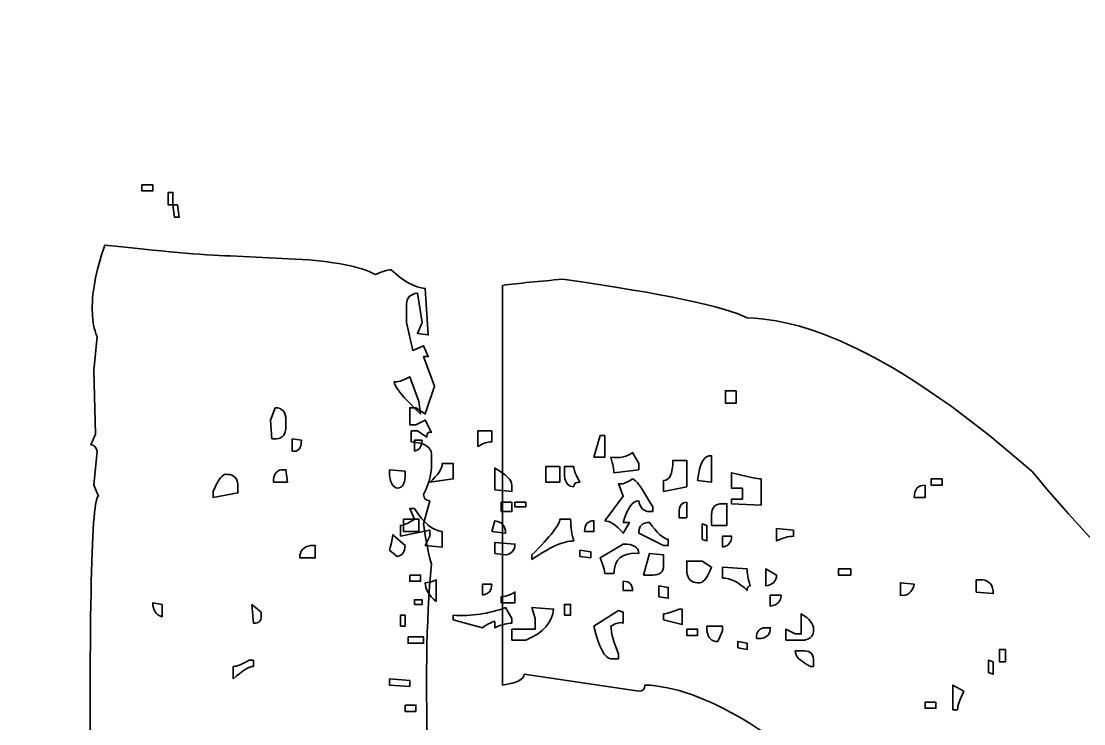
# Model space of a CAD drawing. Header units: centimetres. Extents: x -162 to 162, y -134 to 134.
# Drawn here: x 54.504 to 55.184, y -108.398 to -107.949 of the extents above; entities that cross this region are included whole.
import ezdxf

# ---------------------------------------------------------------- set-up
doc = ezdxf.new("R2010")
doc.units = ezdxf.units.CM
doc.header["$MEASUREMENT"] = 0
doc.layers.add('Capa 1', color=7, linetype='Continuous')
doc.layers.add('GUIDE', color=7, linetype='Continuous')

msp = doc.modelspace()

# ---------------------------------------------------------------- linework, layer by layer
at = {"layer": 'Capa 1', "lineweight": 9}
msp.add_open_spline([(56.56246, -115.0396), (56.56246, -115.0396), (56.56246, -104.52887), (56.56246, -104.52887), (56.56246, -103.45898), (55.99525, -102.46884), (55.07233, -101.92672), (55.07233, -101.92672), (52.5544, -100.44733), (52.5544, -100.44733), (52.08039, -100.16866), (51.78917, -99.6597), (51.78917, -99.10952), (51.78917, -99.10952), (51.78917, -96.88014), (51.78917, -96.88014), (51.78917, -96.88014), (49.20496, -96.88014), (49.20496, -96.88014), (49.20496, -96.88014), (49.20496, -97.51903), (49.20496, -97.51903), (49.20496, -97.51903), (49.96661, -97.51903), (49.96661, -97.51903), (49.96661, -97.51903), (49.96661, -98.28157), (49.96661, -98.28157), (49.96661, -98.28157), (49.20496, -98.28157), (49.20496, -98.28157), (49.20496, -98.28157), (49.20496, -100.64716), (49.20496, -100.64716), (49.20496, -100.64716), (49.96661, -100.64716), (49.96661, -100.64716), (49.96661, -100.64716), (49.96661, -101.4097), (49.96661, -101.4097), (49.96661, -101.4097), (49.20496, -101.4097), (49.20496, -101.4097), (49.20496, -101.4097), (49.20496, -102.60414), (49.20496, -102.60414), (49.2453, -102.60952), (49.2856, -102.61489), (49.32502, -102.62206), (49.85189, -102.70719), (50.35461, -102.86668), (50.82053, -103.08891), (52.68794, -103.98049), (53.97825, -105.88729), (53.97825, -108.09517), (53.97825, -110.30216), (52.68794, -112.20896), (50.82053, -113.10143), (50.82053, -113.10143), (50.82053, -113.41822), (50.82053, -113.41822), (50.82053, -113.41822), (51.57819, -113.41822), (51.57819, -113.41822), (51.57819, -113.41822), (51.57819, -113.82799), (51.57819, -113.82799), (51.57819, -113.82799), (50.82053, -113.82799), (50.82053, -113.82799), (50.82053, -113.82799), (50.82053, -115.09426), (50.82053, -115.09426), (50.82053, -115.31559), (50.99974, -115.49569), (51.22108, -115.49569), (51.22108, -115.49569), (56.10638, -115.49569), (56.10638, -115.49569), (56.35818, -115.49569), (56.56246, -115.29139), (56.56246, -115.0396)], degree=3, knots=[0, 0, 0, 0, 0.037037, 0.037037, 0.037037, 0.074074, 0.074074, 0.074074, 0.111111, 0.111111, 0.111111, 0.148148, 0.148148, 0.148148, 0.185185, 0.185185, 0.185185, 0.222222, 0.222222, 0.222222, 0.259259, 0.259259, 0.259259, 0.296296, 0.296296, 0.296296, 0.333333, 0.333333, 0.333333, 0.37037, 0.37037, 0.37037, 0.407407, 0.407407, 0.407407, 0.444444, 0.444444, 0.444444, 0.481481, 0.481481, 0.481481, 0.518519, 0.518519, 0.518519, 0.555556, 0.555556, 0.555556, 0.592593, 0.592593, 0.592593, 0.62963, 0.62963, 0.62963, 0.666667, 0.666667, 0.666667, 0.703704, 0.703704, 0.703704, 0.740741, 0.740741, 0.740741, 0.777778, 0.777778, 0.777778, 0.814815, 0.814815, 0.814815, 0.851852, 0.851852, 0.851852, 0.888889, 0.888889, 0.888889, 0.925926, 0.925926, 0.925926, 0.962963, 0.962963, 0.962963, 1, 1, 1, 1], dxfattribs=at)
at = {"layer": 'Capa 1', "color": 4, "lineweight": 9}
msp.add_open_spline([(51.81943, -115.31816), (51.81943, -115.31816), (51.2215, -115.31816), (51.2215, -115.31816), (51.09873, -115.31816), (50.9988, -115.21779), (50.9988, -115.0945), (50.9988, -115.0945), (50.9988, -113.21261), (50.9988, -113.21261), (52.92077, -112.24646), (54.15652, -110.25037), (54.15652, -108.09547), (54.15652, -105.90205), (52.87728, -103.87394), (50.89756, -102.92871), (50.4175, -102.69971), (49.90813, -102.53931), (49.38319, -102.45163), (49.38319, -102.45163), (49.38319, -101.58777), (49.38319, -101.58777), (49.38319, -101.58777), (49.38319, -100.46963), (49.38319, -100.46963), (49.38319, -100.46963), (49.38319, -98.45963), (49.38319, -98.45963), (49.38319, -98.45963), (49.38319, -97.34149), (49.38319, -97.34149), (49.38319, -97.34149), (49.38319, -97.05823), (49.38319, -97.05823), (49.38319, -97.05823), (51.61178, -97.05823), (51.61178, -97.05823), (51.61178, -97.05823), (51.61178, -99.1098), (51.61178, -99.1098), (51.61178, -99.72032), (51.93861, -100.29164), (52.46469, -100.60089), (52.46469, -100.60089), (54.98266, -102.08034), (54.98266, -102.08034), (55.84774, -102.5884), (56.38511, -103.52672), (56.38511, -104.52918), (56.38511, -104.52918), (56.38511, -115.0399), (56.38511, -115.0399), (56.38511, -115.19338), (56.26033, -115.31816), (56.10684, -115.31816), (56.10684, -115.31816), (52.44063, -115.31816), (52.44063, -115.31816), (52.44063, -115.31816), (51.81943, -115.31816), (51.81943, -115.31816)], degree=3, knots=[0, 0, 0, 0, 0.05, 0.05, 0.05, 0.1, 0.1, 0.1, 0.15, 0.15, 0.15, 0.2, 0.2, 0.2, 0.25, 0.25, 0.25, 0.3, 0.3, 0.3, 0.35, 0.35, 0.35, 0.4, 0.4, 0.4, 0.45, 0.45, 0.45, 0.5, 0.5, 0.5, 0.55, 0.55, 0.55, 0.6, 0.6, 0.6, 0.65, 0.65, 0.65, 0.7, 0.7, 0.7, 0.75, 0.75, 0.75, 0.8, 0.8, 0.8, 0.85, 0.85, 0.85, 0.9, 0.9, 0.9, 0.95, 0.95, 0.95, 1, 1, 1, 1], dxfattribs=at)
at = {"layer": 'Capa 1', "color": 2, "lineweight": 35}
for points, knots in [([(54.58109, -108.05361), (54.58109, -108.05361), (54.58803, -108.05361), (54.58803, -108.05361), (54.58803, -108.05361), (54.58803, -108.05757), (54.58803, -108.05757), (54.58803, -108.05757), (54.58109, -108.05757), (54.58109, -108.05757), (54.58109, -108.05757), (54.58109, -108.05361), (54.58109, -108.05361)], [0, 0, 0, 0, 0.25, 0.25, 0.25, 0.5, 0.5, 0.5, 0.75, 0.75, 0.75, 1, 1, 1, 1]), ([(54.59793, -108.05856), (54.59793, -108.05856), (54.6009, -108.05856), (54.6009, -108.05856), (54.6009, -108.05856), (54.6009, -108.06649), (54.6009, -108.06649), (54.6009, -108.06649), (54.59793, -108.06649), (54.59793, -108.06649), (54.59793, -108.06649), (54.59793, -108.05856), (54.59793, -108.05856)], [0, 0, 0, 0, 0.25, 0.25, 0.25, 0.5, 0.5, 0.5, 0.75, 0.75, 0.75, 1, 1, 1, 1]), ([(54.6009, -108.06649), (54.6009, -108.06649), (54.60387, -108.06649), (54.60387, -108.06649), (54.60387, -108.06649), (54.60487, -108.07441), (54.60487, -108.07441), (54.60487, -108.07441), (54.60189, -108.07441), (54.60189, -108.07441), (54.60189, -108.07441), (54.6009, -108.06649), (54.6009, -108.06649)], [0, 0, 0, 0, 0.25, 0.25, 0.25, 0.5, 0.5, 0.5, 0.75, 0.75, 0.75, 1, 1, 1, 1]), ([(54.54642, -108.74005), (54.54642, -108.74005), (54.54543, -108.73708), (54.54543, -108.73708), (54.54807, -108.68821), (54.54873, -108.64165), (54.54741, -108.59741), (54.54741, -108.59213), (54.54807, -108.58718), (54.5494, -108.58255), (54.5494, -108.58057), (54.5484, -108.57925), (54.54642, -108.57859), (54.54973, -108.54557), (54.55072, -108.51289), (54.5494, -108.48053), (54.5494, -108.48053), (54.55237, -108.48053), (54.55237, -108.48053), (54.55237, -108.48053), (54.5484, -108.4726), (54.5484, -108.4726), (54.54708, -108.32601), (54.54873, -108.25271), (54.55336, -108.25271), (54.55336, -108.25271), (54.55039, -108.24577), (54.55039, -108.24577), (54.55039, -108.24577), (54.55237, -108.22398), (54.55237, -108.22398), (54.55171, -108.22134), (54.55039, -108.22002), (54.5484, -108.22002), (54.5484, -108.22002), (54.55138, -108.21308), (54.55138, -108.21308), (54.55138, -108.21308), (54.55039, -108.17247), (54.55039, -108.17247), (54.55039, -108.17247), (54.55237, -108.15068), (54.55237, -108.15068), (54.55039, -108.14606), (54.5494, -108.14111), (54.5494, -108.13582), (54.54873, -108.12394), (54.55138, -108.10941), (54.55732, -108.09224), (54.59298, -108.0962), (54.61972, -108.09851), (54.63755, -108.09917), (54.63755, -108.09917), (54.67916, -108.10115), (54.67916, -108.10115), (54.70359, -108.10247), (54.72076, -108.10578), (54.73066, -108.11106), (54.73462, -108.10908), (54.73793, -108.10809), (54.74057, -108.10809), (54.74849, -108.11535), (54.75576, -108.11931), (54.76236, -108.11997), (54.76236, -108.11997), (54.76434, -108.14969), (54.76434, -108.14969), (54.76434, -108.14969), (54.75741, -108.1487), (54.75741, -108.1487), (54.75741, -108.1487), (54.76038, -108.14177), (54.76038, -108.14177), (54.76038, -108.14177), (54.75741, -108.12295), (54.75741, -108.12295), (54.75278, -108.12361), (54.75047, -108.12592), (54.75047, -108.12988), (54.75047, -108.12988), (54.75047, -108.14177), (54.75047, -108.14177), (54.75047, -108.14177), (54.75444, -108.1596), (54.75444, -108.1596), (54.75444, -108.1596), (54.76137, -108.15662), (54.76137, -108.15662), (54.76137, -108.15662), (54.76434, -108.16356), (54.76434, -108.16356), (54.76434, -108.16356), (54.76137, -108.16356), (54.76137, -108.16356), (54.76137, -108.16356), (54.7683, -108.18238), (54.7683, -108.18238), (54.7683, -108.18238), (54.76236, -108.20021), (54.76236, -108.20021), (54.76236, -108.20021), (54.75642, -108.19625), (54.75642, -108.19625), (54.75642, -108.19625), (54.75245, -108.19625), (54.75245, -108.19625), (54.75245, -108.19625), (54.75245, -108.20714), (54.75245, -108.20714), (54.75245, -108.20714), (54.75642, -108.20714), (54.75642, -108.20714), (54.75642, -108.20714), (54.76236, -108.20417), (54.76236, -108.20417), (54.76236, -108.20417), (54.76632, -108.21209), (54.76632, -108.21209), (54.76434, -108.21143), (54.76335, -108.21242), (54.76335, -108.21507), (54.76335, -108.21507), (54.75741, -108.2111), (54.75741, -108.2111), (54.75741, -108.2111), (54.75345, -108.2111), (54.75345, -108.2111), (54.75345, -108.2111), (54.75345, -108.21804), (54.75345, -108.21804), (54.76203, -108.2187), (54.76632, -108.22134), (54.76632, -108.22596), (54.76632, -108.22596), (54.76632, -108.22992), (54.76632, -108.22992), (54.76698, -108.23653), (54.76533, -108.24379), (54.76137, -108.25172), (54.76137, -108.25436), (54.76269, -108.25568), (54.76533, -108.25568), (54.76533, -108.25568), (54.76137, -108.27054), (54.76137, -108.27054), (54.76203, -108.2778), (54.76368, -108.28638), (54.76632, -108.29629), (54.76302, -108.33327), (54.76236, -108.37586), (54.76434, -108.42407), (54.76038, -108.42473), (54.7584, -108.42704), (54.7584, -108.431), (54.76302, -108.43893), (54.76533, -108.44652), (54.76533, -108.45378), (54.76731, -108.49671), (54.76302, -108.52444), (54.75245, -108.53699), (54.75245, -108.53699), (54.75245, -108.54095), (54.75245, -108.54095), (54.75245, -108.54095), (54.76236, -108.54095), (54.76236, -108.54095), (54.76236, -108.54095), (54.76236, -108.54491), (54.76236, -108.54491), (54.76236, -108.54755), (54.76137, -108.54888), (54.75939, -108.54888), (54.75939, -108.54888), (54.76335, -108.55581), (54.76335, -108.55581), (54.76335, -108.55581), (54.75741, -108.57067), (54.75741, -108.57067), (54.75741, -108.57067), (54.76434, -108.58552), (54.76434, -108.58552), (54.76434, -108.59279), (54.76104, -108.59609), (54.75444, -108.59543), (54.75444, -108.59543), (54.75543, -108.60335), (54.75543, -108.60335), (54.75939, -108.60335), (54.76137, -108.60468), (54.76137, -108.60732), (54.76137, -108.6159), (54.76137, -108.64165), (54.76137, -108.68458), (54.76137, -108.68458), (54.76533, -108.69151), (54.76533, -108.69151), (54.76533, -108.69151), (54.75939, -108.7133), (54.75939, -108.7133), (54.75939, -108.71594), (54.76038, -108.71958), (54.76236, -108.7242), (54.76236, -108.73278), (54.76203, -108.74071), (54.76137, -108.74797), (54.75411, -108.74731), (54.74717, -108.74599), (54.74057, -108.74401), (54.73529, -108.74335), (54.73099, -108.74731), (54.72769, -108.7559), (54.72505, -108.7559), (54.72373, -108.75028), (54.72373, -108.73906), (54.69467, -108.75359), (54.66595, -108.75788), (54.63755, -108.75193), (54.63755, -108.75193), (54.63755, -108.76778), (54.63755, -108.76778), (54.63755, -108.76778), (54.63161, -108.74698), (54.63161, -108.74698), (54.59925, -108.74368), (54.57086, -108.74137), (54.54642, -108.74005)], [0, 0, 0, 0, 0.013333, 0.013333, 0.013333, 0.026667, 0.026667, 0.026667, 0.04, 0.04, 0.04, 0.053333, 0.053333, 0.053333, 0.066667, 0.066667, 0.066667, 0.08, 0.08, 0.08, 0.093333, 0.093333, 0.093333, 0.106667, 0.106667, 0.106667, 0.12, 0.12, 0.12, 0.133333, 0.133333, 0.133333, 0.146667, 0.146667, 0.146667, 0.16, 0.16, 0.16, 0.173333, 0.173333, 0.173333, 0.186667, 0.186667, 0.186667, 0.2, 0.2, 0.2, 0.213333, 0.213333, 0.213333, 0.226667, 0.226667, 0.226667, 0.24, 0.24, 0.24, 0.253333, 0.253333, 0.253333, 0.266667, 0.266667, 0.266667, 0.28, 0.28, 0.28, 0.293333, 0.293333, 0.293333, 0.306667, 0.306667, 0.306667, 0.32, 0.32, 0.32, 0.333333, 0.333333, 0.333333, 0.346667, 0.346667, 0.346667, 0.36, 0.36, 0.36, 0.373333, 0.373333, 0.373333, 0.386667, 0.386667, 0.386667, 0.4, 0.4, 0.4, 0.413333, 0.413333, 0.413333, 0.426667, 0.426667, 0.426667, 0.44, 0.44, 0.44, 0.453333, 0.453333, 0.453333, 0.466667, 0.466667, 0.466667, 0.48, 0.48, 0.48, 0.493333, 0.493333, 0.493333, 0.506667, 0.506667, 0.506667, 0.52, 0.52, 0.52, 0.533333, 0.533333, 0.533333, 0.546667, 0.546667, 0.546667, 0.56, 0.56, 0.56, 0.573333, 0.573333, 0.573333, 0.586667, 0.586667, 0.586667, 0.6, 0.6, 0.6, 0.613333, 0.613333, 0.613333, 0.626667, 0.626667, 0.626667, 0.64, 0.64, 0.64, 0.653333, 0.653333, 0.653333, 0.666667, 0.666667, 0.666667, 0.68, 0.68, 0.68, 0.693333, 0.693333, 0.693333, 0.706667, 0.706667, 0.706667, 0.72, 0.72, 0.72, 0.733333, 0.733333, 0.733333, 0.746667, 0.746667, 0.746667, 0.76, 0.76, 0.76, 0.773333, 0.773333, 0.773333, 0.786667, 0.786667, 0.786667, 0.8, 0.8, 0.8, 0.813333, 0.813333, 0.813333, 0.826667, 0.826667, 0.826667, 0.84, 0.84, 0.84, 0.853333, 0.853333, 0.853333, 0.866667, 0.866667, 0.866667, 0.88, 0.88, 0.88, 0.893333, 0.893333, 0.893333, 0.906667, 0.906667, 0.906667, 0.92, 0.92, 0.92, 0.933333, 0.933333, 0.933333, 0.946667, 0.946667, 0.946667, 0.96, 0.96, 0.96, 0.973333, 0.973333, 0.973333, 0.986667, 0.986667, 0.986667, 1, 1, 1, 1]), ([(54.81189, -108.11799), (54.82245, -108.11667), (54.83533, -108.11535), (54.85052, -108.11403), (54.91523, -108.12328), (54.95452, -108.13153), (54.96839, -108.13879), (55.0166, -108.14012), (55.07735, -108.1728), (55.15065, -108.23686), (55.20282, -108.29959), (55.23947, -108.33129), (55.2606, -108.33195), (55.33456, -108.40789), (55.37154, -108.44751), (55.37154, -108.45081), (55.37154, -108.45081), (55.38937, -108.44784), (55.38937, -108.44784), (55.38937, -108.46831), (55.41413, -108.48086), (55.46366, -108.48548), (55.46366, -108.48548), (55.47752, -108.48251), (55.47752, -108.48251), (55.47752, -108.48251), (55.48446, -108.48647), (55.48446, -108.48647), (55.48446, -108.48647), (55.48446, -108.48251), (55.48446, -108.48251), (55.48446, -108.48251), (55.50427, -108.48746), (55.50427, -108.48746), (55.50427, -108.48746), (55.53597, -108.48845), (55.53597, -108.48845), (55.54917, -108.48911), (55.56667, -108.49109), (55.58846, -108.4944), (55.59177, -108.49175), (55.59738, -108.49076), (55.6053, -108.49142), (55.60728, -108.49142), (55.61455, -108.49308), (55.6271, -108.49638), (55.63238, -108.49374), (55.63634, -108.49241), (55.63898, -108.49241), (55.63898, -108.49241), (55.64592, -108.49638), (55.64592, -108.49638), (55.67101, -108.49506), (55.6895, -108.48977), (55.70139, -108.48053), (55.70139, -108.48053), (55.71525, -108.48053), (55.71525, -108.48053), (55.71525, -108.48053), (55.71822, -108.48152), (55.71822, -108.48152), (55.73143, -108.48152), (55.74299, -108.48152), (55.75289, -108.48152), (55.75289, -108.48152), (55.75487, -108.48251), (55.75487, -108.48251), (55.77336, -108.48251), (55.7836, -108.48218), (55.78558, -108.48152), (55.78558, -108.48152), (55.79053, -108.48251), (55.79053, -108.48251), (55.80836, -108.48251), (55.8252, -108.48317), (55.84105, -108.48449), (55.84303, -108.48449), (55.84468, -108.48416), (55.846, -108.4835), (55.84666, -108.4835), (55.84699, -108.48383), (55.84699, -108.48449), (55.8536, -108.48449), (55.85987, -108.48449), (55.86581, -108.48449), (55.86581, -108.48449), (55.86581, -108.50925), (55.86581, -108.50925), (55.86581, -108.54293), (55.85954, -108.57562), (55.84699, -108.60732), (55.80803, -108.6509), (55.78855, -108.67533), (55.78855, -108.68062), (55.79119, -108.68062), (55.79251, -108.68194), (55.79251, -108.68458), (55.79251, -108.68458), (55.79251, -108.6925), (55.79251, -108.6925), (55.79251, -108.6925), (55.78855, -108.6925), (55.78855, -108.6925), (55.78393, -108.6925), (55.78162, -108.68854), (55.78162, -108.68062), (55.73209, -108.71826), (55.69412, -108.73642), (55.66771, -108.7351), (55.66771, -108.7351), (55.65681, -108.72717), (55.65681, -108.72717), (55.65681, -108.74104), (55.63106, -108.74929), (55.57955, -108.75193), (55.55314, -108.74797), (55.52903, -108.74566), (55.50724, -108.745), (55.49337, -108.74434), (55.4762, -108.745), (55.45573, -108.74698), (55.40819, -108.73906), (55.36791, -108.72585), (55.33489, -108.70736), (55.30385, -108.70604), (55.24772, -108.66543), (55.1665, -108.58552), (55.09584, -108.501), (55.05556, -108.45874), (55.04565, -108.45874), (54.98754, -108.40327), (54.94, -108.37487), (54.90302, -108.37355), (54.90302, -108.37619), (54.90169, -108.37751), (54.89905, -108.37751), (54.89905, -108.37751), (54.82575, -108.36662), (54.82575, -108.36662), (54.82575, -108.36992), (54.82113, -108.37223), (54.81189, -108.37355), (54.81189, -108.37355), (54.81189, -108.11799), (54.81189, -108.11799)], [0, 0, 0, 0, 0.020833, 0.020833, 0.020833, 0.041667, 0.041667, 0.041667, 0.0625, 0.0625, 0.0625, 0.083333, 0.083333, 0.083333, 0.104167, 0.104167, 0.104167, 0.125, 0.125, 0.125, 0.145833, 0.145833, 0.145833, 0.166667, 0.166667, 0.166667, 0.1875, 0.1875, 0.1875, 0.208333, 0.208333, 0.208333, 0.229167, 0.229167, 0.229167, 0.25, 0.25, 0.25, 0.270833, 0.270833, 0.270833, 0.291667, 0.291667, 0.291667, 0.3125, 0.3125, 0.3125, 0.333333, 0.333333, 0.333333, 0.354167, 0.354167, 0.354167, 0.375, 0.375, 0.375, 0.395833, 0.395833, 0.395833, 0.416667, 0.416667, 0.416667, 0.4375, 0.4375, 0.4375, 0.458333, 0.458333, 0.458333, 0.479167, 0.479167, 0.479167, 0.5, 0.5, 0.5, 0.520833, 0.520833, 0.520833, 0.541667, 0.541667, 0.541667, 0.5625, 0.5625, 0.5625, 0.583333, 0.583333, 0.583333, 0.604167, 0.604167, 0.604167, 0.625, 0.625, 0.625, 0.645833, 0.645833, 0.645833, 0.666667, 0.666667, 0.666667, 0.6875, 0.6875, 0.6875, 0.708333, 0.708333, 0.708333, 0.729167, 0.729167, 0.729167, 0.75, 0.75, 0.75, 0.770833, 0.770833, 0.770833, 0.791667, 0.791667, 0.791667, 0.8125, 0.8125, 0.8125, 0.833333, 0.833333, 0.833333, 0.854167, 0.854167, 0.854167, 0.875, 0.875, 0.875, 0.895833, 0.895833, 0.895833, 0.916667, 0.916667, 0.916667, 0.9375, 0.9375, 0.9375, 0.958333, 0.958333, 0.958333, 0.979167, 0.979167, 0.979167, 1, 1, 1, 1]), ([(54.74255, -108.17941), (54.74255, -108.18271), (54.74816, -108.18964), (54.75939, -108.20021), (54.75939, -108.20021), (54.7584, -108.19228), (54.7584, -108.19228), (54.7584, -108.19228), (54.75245, -108.17643), (54.75245, -108.17643), (54.74783, -108.17908), (54.74453, -108.18007), (54.74255, -108.17941)], [0, 0, 0, 0, 0.25, 0.25, 0.25, 0.5, 0.5, 0.5, 0.75, 0.75, 0.75, 1, 1, 1, 1]), ([(54.96146, -108.18535), (54.96146, -108.18535), (54.95452, -108.18535), (54.95452, -108.18535), (54.95452, -108.18535), (54.95452, -108.19327), (54.95452, -108.19327), (54.95452, -108.19327), (54.96146, -108.19327), (54.96146, -108.19327), (54.96146, -108.19327), (54.96146, -108.18535), (54.96146, -108.18535)], [0, 0, 0, 0, 0.25, 0.25, 0.25, 0.5, 0.5, 0.5, 0.75, 0.75, 0.75, 1, 1, 1, 1]), ([(54.66628, -108.19625), (54.66628, -108.19625), (54.66331, -108.20417), (54.66331, -108.20417), (54.66331, -108.20417), (54.6643, -108.21606), (54.6643, -108.21606), (54.6643, -108.21606), (54.66727, -108.21606), (54.66727, -108.21606), (54.67123, -108.21606), (54.67321, -108.21341), (54.67321, -108.20813), (54.67321, -108.20813), (54.67321, -108.20417), (54.67321, -108.20417), (54.67321, -108.19889), (54.6709, -108.19625), (54.66628, -108.19625)], [0, 0, 0, 0, 0.166667, 0.166667, 0.166667, 0.333333, 0.333333, 0.333333, 0.5, 0.5, 0.5, 0.666667, 0.666667, 0.666667, 0.833333, 0.833333, 0.833333, 1, 1, 1, 1]), ([(54.67717, -108.21606), (54.67717, -108.21606), (54.67717, -108.22398), (54.67717, -108.22398), (54.68114, -108.22464), (54.68312, -108.22233), (54.68312, -108.21705), (54.68312, -108.21705), (54.67717, -108.21606), (54.67717, -108.21606)], [0, 0, 0, 0, 0.333333, 0.333333, 0.333333, 0.666667, 0.666667, 0.666667, 1, 1, 1, 1]), ([(54.75543, -108.22398), (54.75873, -108.22332), (54.76038, -108.22101), (54.76038, -108.21705), (54.76038, -108.21705), (54.75543, -108.21705), (54.75543, -108.21705), (54.75543, -108.21705), (54.75543, -108.22398), (54.75543, -108.22398)], [0, 0, 0, 0, 0.333333, 0.333333, 0.333333, 0.666667, 0.666667, 0.666667, 1, 1, 1, 1]), ([(54.79604, -108.22101), (54.79934, -108.21903), (54.80231, -108.21804), (54.80495, -108.21804), (54.80495, -108.21804), (54.80495, -108.2111), (54.80495, -108.2111), (54.80495, -108.2111), (54.79604, -108.2111), (54.79604, -108.2111), (54.79604, -108.2111), (54.79604, -108.22101), (54.79604, -108.22101)], [0, 0, 0, 0, 0.25, 0.25, 0.25, 0.5, 0.5, 0.5, 0.75, 0.75, 0.75, 1, 1, 1, 1]), ([(54.87033, -108.22794), (54.87033, -108.22794), (54.87726, -108.22794), (54.87726, -108.22794), (54.87726, -108.22794), (54.87726, -108.21407), (54.87726, -108.21407), (54.87726, -108.21407), (54.87429, -108.21407), (54.87429, -108.21407), (54.87429, -108.21407), (54.87033, -108.22794), (54.87033, -108.22794)], [0, 0, 0, 0, 0.25, 0.25, 0.25, 0.5, 0.5, 0.5, 0.75, 0.75, 0.75, 1, 1, 1, 1]), ([(54.8832, -108.23785), (54.8832, -108.23785), (54.89905, -108.23587), (54.89905, -108.23587), (54.89905, -108.23587), (54.89905, -108.2319), (54.89905, -108.2319), (54.89905, -108.2319), (54.89509, -108.22497), (54.89509, -108.22497), (54.89179, -108.22761), (54.88717, -108.2286), (54.88122, -108.22794), (54.88254, -108.23256), (54.8832, -108.23587), (54.8832, -108.23785)], [0, 0, 0, 0, 0.2, 0.2, 0.2, 0.4, 0.4, 0.4, 0.6, 0.6, 0.6, 0.8, 0.8, 0.8, 1, 1, 1, 1]), ([(54.9149, -108.24973), (54.9149, -108.24973), (54.92976, -108.24676), (54.92976, -108.24676), (54.92976, -108.24676), (54.92976, -108.22992), (54.92976, -108.22992), (54.92976, -108.22992), (54.92085, -108.22992), (54.92085, -108.22992), (54.92085, -108.23851), (54.91886, -108.2428), (54.9149, -108.2428), (54.9149, -108.2428), (54.9149, -108.24973), (54.9149, -108.24973)], [0, 0, 0, 0, 0.2, 0.2, 0.2, 0.4, 0.4, 0.4, 0.6, 0.6, 0.6, 0.8, 0.8, 0.8, 1, 1, 1, 1]), ([(54.93669, -108.2428), (54.93669, -108.2428), (54.94561, -108.24379), (54.94561, -108.24379), (54.94561, -108.24379), (54.94561, -108.22695), (54.94561, -108.22695), (54.94099, -108.22629), (54.93801, -108.23157), (54.93669, -108.2428)], [0, 0, 0, 0, 0.333333, 0.333333, 0.333333, 0.666667, 0.666667, 0.666667, 1, 1, 1, 1]), ([(54.66529, -108.24379), (54.66529, -108.24379), (54.6742, -108.24379), (54.6742, -108.24379), (54.6742, -108.24379), (54.67321, -108.23587), (54.67321, -108.23587), (54.67321, -108.23587), (54.67024, -108.23587), (54.67024, -108.23587), (54.66694, -108.23653), (54.66529, -108.23917), (54.66529, -108.24379)], [0, 0, 0, 0, 0.25, 0.25, 0.25, 0.5, 0.5, 0.5, 0.75, 0.75, 0.75, 1, 1, 1, 1]), ([(54.74453, -108.24775), (54.74783, -108.24709), (54.74948, -108.24478), (54.74948, -108.24082), (54.74948, -108.24082), (54.74948, -108.23686), (54.74948, -108.23686), (54.74948, -108.23686), (54.73958, -108.23587), (54.73958, -108.23587), (54.73958, -108.23587), (54.73958, -108.23983), (54.73958, -108.23983), (54.74024, -108.24445), (54.74189, -108.24709), (54.74453, -108.24775)], [0, 0, 0, 0, 0.2, 0.2, 0.2, 0.4, 0.4, 0.4, 0.6, 0.6, 0.6, 0.8, 0.8, 0.8, 1, 1, 1, 1]), ([(54.76533, -108.24379), (54.76533, -108.24379), (54.78019, -108.24181), (54.78019, -108.24181), (54.78019, -108.24181), (54.78019, -108.2319), (54.78019, -108.2319), (54.78019, -108.2319), (54.77326, -108.2319), (54.77326, -108.2319), (54.77326, -108.23521), (54.77061, -108.23917), (54.76533, -108.24379)], [0, 0, 0, 0, 0.25, 0.25, 0.25, 0.5, 0.5, 0.5, 0.75, 0.75, 0.75, 1, 1, 1, 1]), ([(54.80693, -108.24874), (54.80693, -108.24874), (54.81783, -108.24973), (54.81783, -108.24973), (54.81783, -108.24973), (54.81783, -108.24577), (54.81783, -108.24577), (54.81783, -108.24247), (54.8142, -108.23884), (54.80693, -108.23488), (54.80693, -108.23488), (54.80693, -108.24874), (54.80693, -108.24874)], [0, 0, 0, 0, 0.25, 0.25, 0.25, 0.5, 0.5, 0.5, 0.75, 0.75, 0.75, 1, 1, 1, 1]), ([(54.83962, -108.24379), (54.83962, -108.24379), (54.84854, -108.24379), (54.84854, -108.24379), (54.84854, -108.24379), (54.84854, -108.23389), (54.84854, -108.23389), (54.84854, -108.23389), (54.83962, -108.23389), (54.83962, -108.23389), (54.83962, -108.23389), (54.83962, -108.24379), (54.83962, -108.24379)], [0, 0, 0, 0, 0.25, 0.25, 0.25, 0.5, 0.5, 0.5, 0.75, 0.75, 0.75, 1, 1, 1, 1]), ([(54.85745, -108.24676), (54.85745, -108.24478), (54.85877, -108.24379), (54.86141, -108.24379), (54.85877, -108.23917), (54.85745, -108.23587), (54.85745, -108.23389), (54.85745, -108.23389), (54.85151, -108.23389), (54.85151, -108.23389), (54.85151, -108.23389), (54.85151, -108.23983), (54.85151, -108.23983), (54.85217, -108.24445), (54.85415, -108.24676), (54.85745, -108.24676)], [0, 0, 0, 0, 0.2, 0.2, 0.2, 0.4, 0.4, 0.4, 0.6, 0.6, 0.6, 0.8, 0.8, 0.8, 1, 1, 1, 1]), ([(54.62666, -108.24973), (54.62666, -108.24973), (54.62666, -108.2537), (54.62666, -108.2537), (54.62666, -108.2537), (54.64251, -108.25072), (54.64251, -108.25072), (54.64251, -108.25072), (54.64251, -108.24676), (54.64251, -108.24676), (54.64251, -108.24148), (54.64019, -108.23884), (54.63557, -108.23884), (54.63293, -108.23818), (54.62996, -108.24181), (54.62666, -108.24973)], [0, 0, 0, 0, 0.2, 0.2, 0.2, 0.4, 0.4, 0.4, 0.6, 0.6, 0.6, 0.8, 0.8, 0.8, 1, 1, 1, 1]), ([(54.87726, -108.26855), (54.88056, -108.26855), (54.88453, -108.2712), (54.88915, -108.27648), (54.88915, -108.27648), (54.89311, -108.26954), (54.89311, -108.26954), (54.89311, -108.26954), (54.88915, -108.26954), (54.88915, -108.26954), (54.89179, -108.2603), (54.89509, -108.25568), (54.89905, -108.25568), (54.89971, -108.2603), (54.90202, -108.26261), (54.90599, -108.26261), (54.90599, -108.26261), (54.90797, -108.26261), (54.90797, -108.26261), (54.90797, -108.26261), (54.90797, -108.25964), (54.90797, -108.25964), (54.90136, -108.24775), (54.89707, -108.24181), (54.89509, -108.24181), (54.89113, -108.24445), (54.88816, -108.24544), (54.88618, -108.24478), (54.88618, -108.24478), (54.88915, -108.25271), (54.88915, -108.25271), (54.88915, -108.25271), (54.87726, -108.26855), (54.87726, -108.26855)], [0, 0, 0, 0, 0.090909, 0.090909, 0.090909, 0.181818, 0.181818, 0.181818, 0.272727, 0.272727, 0.272727, 0.363636, 0.363636, 0.363636, 0.454545, 0.454545, 0.454545, 0.545455, 0.545455, 0.545455, 0.636364, 0.636364, 0.636364, 0.727273, 0.727273, 0.727273, 0.818182, 0.818182, 0.818182, 0.909091, 0.909091, 0.909091, 1, 1, 1, 1]), ([(54.95849, -108.25766), (54.95849, -108.25766), (54.97731, -108.25865), (54.97731, -108.25865), (54.97731, -108.25865), (54.97731, -108.24181), (54.97731, -108.24181), (54.97532, -108.24181), (54.96905, -108.24049), (54.95849, -108.23785), (54.95849, -108.23785), (54.95849, -108.24775), (54.95849, -108.24775), (54.95849, -108.24775), (54.96542, -108.24775), (54.96542, -108.24775), (54.96542, -108.24775), (54.96542, -108.25469), (54.96542, -108.25469), (54.96542, -108.25469), (54.95849, -108.25469), (54.95849, -108.25469), (54.95849, -108.25469), (54.95849, -108.25766), (54.95849, -108.25766)], [0, 0, 0, 0, 0.125, 0.125, 0.125, 0.25, 0.25, 0.25, 0.375, 0.375, 0.375, 0.5, 0.5, 0.5, 0.625, 0.625, 0.625, 0.75, 0.75, 0.75, 0.875, 0.875, 0.875, 1, 1, 1, 1]), ([(55.0932, -108.24181), (55.0932, -108.24181), (55.08626, -108.24181), (55.08626, -108.24181), (55.08626, -108.24181), (55.08626, -108.24577), (55.08626, -108.24577), (55.08626, -108.24577), (55.0932, -108.24577), (55.0932, -108.24577), (55.0932, -108.24577), (55.0932, -108.24181), (55.0932, -108.24181)], [0, 0, 0, 0, 0.25, 0.25, 0.25, 0.5, 0.5, 0.5, 0.75, 0.75, 0.75, 1, 1, 1, 1]), ([(55.0823, -108.24577), (55.07768, -108.24577), (55.07537, -108.24841), (55.07537, -108.2537), (55.07537, -108.2537), (55.0823, -108.2537), (55.0823, -108.2537), (55.0823, -108.2537), (55.0823, -108.24577), (55.0823, -108.24577)], [0, 0, 0, 0, 0.333333, 0.333333, 0.333333, 0.666667, 0.666667, 0.666667, 1, 1, 1, 1]), ([(54.8109, -108.26261), (54.8109, -108.26261), (54.81783, -108.26261), (54.81783, -108.26261), (54.81783, -108.26261), (54.81783, -108.25667), (54.81783, -108.25667), (54.81783, -108.25667), (54.8109, -108.25667), (54.8109, -108.25667), (54.8109, -108.25667), (54.8109, -108.26261), (54.8109, -108.26261)], [0, 0, 0, 0, 0.25, 0.25, 0.25, 0.5, 0.5, 0.5, 0.75, 0.75, 0.75, 1, 1, 1, 1]), ([(54.81981, -108.25964), (54.81981, -108.25964), (54.82674, -108.25964), (54.82674, -108.25964), (54.82674, -108.25964), (54.82674, -108.25667), (54.82674, -108.25667), (54.82674, -108.25667), (54.81981, -108.25667), (54.81981, -108.25667), (54.81981, -108.25667), (54.81981, -108.25964), (54.81981, -108.25964)], [0, 0, 0, 0, 0.25, 0.25, 0.25, 0.5, 0.5, 0.5, 0.75, 0.75, 0.75, 1, 1, 1, 1]), ([(54.92481, -108.26657), (54.92481, -108.26657), (54.92976, -108.26657), (54.92976, -108.26657), (54.92976, -108.26657), (54.92976, -108.25667), (54.92976, -108.25667), (54.92646, -108.25667), (54.92481, -108.25898), (54.92481, -108.2636), (54.92481, -108.2636), (54.92481, -108.26657), (54.92481, -108.26657)], [0, 0, 0, 0, 0.25, 0.25, 0.25, 0.5, 0.5, 0.5, 0.75, 0.75, 0.75, 1, 1, 1, 1]), ([(54.94561, -108.27153), (54.94561, -108.27153), (54.95551, -108.27153), (54.95551, -108.27153), (54.95551, -108.27153), (54.95551, -108.25766), (54.95551, -108.25766), (54.95551, -108.25766), (54.95254, -108.25766), (54.95254, -108.25766), (54.94792, -108.25766), (54.94561, -108.25997), (54.94561, -108.26459), (54.94561, -108.26459), (54.94561, -108.27153), (54.94561, -108.27153)], [0, 0, 0, 0, 0.2, 0.2, 0.2, 0.4, 0.4, 0.4, 0.6, 0.6, 0.6, 0.8, 0.8, 0.8, 1, 1, 1, 1]), ([(54.74651, -108.27846), (54.74651, -108.27846), (54.76533, -108.2745), (54.76533, -108.2745), (54.76533, -108.2745), (54.76533, -108.27846), (54.76533, -108.27846), (54.76533, -108.27846), (54.76236, -108.2844), (54.76236, -108.2844), (54.76236, -108.2844), (54.77326, -108.28539), (54.77326, -108.28539), (54.77326, -108.28539), (54.77326, -108.27549), (54.77326, -108.27549), (54.76731, -108.27483), (54.76137, -108.26987), (54.75543, -108.26063), (54.75543, -108.26063), (54.75245, -108.26063), (54.75245, -108.26063), (54.75245, -108.26063), (54.75543, -108.26756), (54.75543, -108.26756), (54.75146, -108.27021), (54.74849, -108.27153), (54.74651, -108.27153), (54.74651, -108.27153), (54.74651, -108.27846), (54.74651, -108.27846)], [0, 0, 0, 0, 0.1, 0.1, 0.1, 0.2, 0.2, 0.2, 0.3, 0.3, 0.3, 0.4, 0.4, 0.4, 0.5, 0.5, 0.5, 0.6, 0.6, 0.6, 0.7, 0.7, 0.7, 0.8, 0.8, 0.8, 0.9, 0.9, 0.9, 1, 1, 1, 1]), ([(54.74849, -108.26756), (54.74849, -108.26756), (54.74849, -108.27549), (54.74849, -108.27549), (54.74849, -108.27549), (54.7584, -108.27549), (54.7584, -108.27549), (54.7584, -108.27549), (54.7584, -108.26756), (54.7584, -108.26756), (54.7584, -108.26756), (54.74849, -108.26756), (54.74849, -108.26756)], [0, 0, 0, 0, 0.25, 0.25, 0.25, 0.5, 0.5, 0.5, 0.75, 0.75, 0.75, 1, 1, 1, 1]), ([(54.80495, -108.27549), (54.80495, -108.27549), (54.81387, -108.27648), (54.81387, -108.27648), (54.81387, -108.27186), (54.81156, -108.26921), (54.80693, -108.26855), (54.80693, -108.26855), (54.80495, -108.27549), (54.80495, -108.27549)], [0, 0, 0, 0, 0.333333, 0.333333, 0.333333, 0.666667, 0.666667, 0.666667, 1, 1, 1, 1]), ([(54.83071, -108.29332), (54.84193, -108.28539), (54.85085, -108.28143), (54.85745, -108.28143), (54.85613, -108.27747), (54.85547, -108.27285), (54.85547, -108.26756), (54.85547, -108.26756), (54.84854, -108.26756), (54.84854, -108.26756), (54.84854, -108.27087), (54.84259, -108.27846), (54.83071, -108.29035), (54.83071, -108.29035), (54.83071, -108.29332), (54.83071, -108.29332)], [0, 0, 0, 0, 0.2, 0.2, 0.2, 0.4, 0.4, 0.4, 0.6, 0.6, 0.6, 0.8, 0.8, 0.8, 1, 1, 1, 1]), ([(54.86438, -108.27549), (54.86438, -108.27549), (54.87033, -108.27549), (54.87033, -108.27549), (54.87033, -108.27549), (54.87033, -108.26855), (54.87033, -108.26855), (54.86637, -108.26855), (54.86438, -108.27087), (54.86438, -108.27549)], [0, 0, 0, 0, 0.333333, 0.333333, 0.333333, 0.666667, 0.666667, 0.666667, 1, 1, 1, 1]), ([(54.89905, -108.27648), (54.89905, -108.27648), (54.9149, -108.2844), (54.9149, -108.2844), (54.9149, -108.2844), (54.91787, -108.2844), (54.91787, -108.2844), (54.91787, -108.2844), (54.91787, -108.28044), (54.91787, -108.28044), (54.91457, -108.27978), (54.91061, -108.27615), (54.90599, -108.26954), (54.90136, -108.26954), (54.89905, -108.27186), (54.89905, -108.27648)], [0, 0, 0, 0, 0.2, 0.2, 0.2, 0.4, 0.4, 0.4, 0.6, 0.6, 0.6, 0.8, 0.8, 0.8, 1, 1, 1, 1]), ([(54.93967, -108.28044), (54.93967, -108.28044), (54.94264, -108.28143), (54.94264, -108.28143), (54.94264, -108.28143), (54.94264, -108.27153), (54.94264, -108.27153), (54.94264, -108.27153), (54.93967, -108.27054), (54.93967, -108.27054), (54.93967, -108.27054), (54.93967, -108.28044), (54.93967, -108.28044)], [0, 0, 0, 0, 0.25, 0.25, 0.25, 0.5, 0.5, 0.5, 0.75, 0.75, 0.75, 1, 1, 1, 1]), ([(54.73958, -108.28737), (54.73958, -108.28737), (54.74453, -108.29134), (54.74453, -108.29134), (54.74783, -108.29068), (54.74948, -108.28836), (54.74948, -108.2844), (54.74948, -108.2844), (54.74156, -108.27747), (54.74156, -108.27747), (54.74156, -108.27945), (54.7409, -108.28275), (54.73958, -108.28737)], [0, 0, 0, 0, 0.25, 0.25, 0.25, 0.5, 0.5, 0.5, 0.75, 0.75, 0.75, 1, 1, 1, 1]), ([(54.99811, -108.2745), (54.99811, -108.2745), (54.98721, -108.27351), (54.98721, -108.27351), (54.98721, -108.27351), (54.98721, -108.28143), (54.98721, -108.28143), (54.99117, -108.27945), (54.9948, -108.27846), (54.99811, -108.27846), (54.99811, -108.27846), (54.99811, -108.2745), (54.99811, -108.2745)], [0, 0, 0, 0, 0.25, 0.25, 0.25, 0.5, 0.5, 0.5, 0.75, 0.75, 0.75, 1, 1, 1, 1]), ([(54.68213, -108.29233), (54.68213, -108.29233), (54.69203, -108.29233), (54.69203, -108.29233), (54.69203, -108.29233), (54.69203, -108.2844), (54.69203, -108.2844), (54.69203, -108.2844), (54.68906, -108.2844), (54.68906, -108.2844), (54.68444, -108.28506), (54.68213, -108.2877), (54.68213, -108.29233)], [0, 0, 0, 0, 0.25, 0.25, 0.25, 0.5, 0.5, 0.5, 0.75, 0.75, 0.75, 1, 1, 1, 1]), ([(54.80693, -108.28936), (54.80693, -108.28936), (54.81387, -108.29035), (54.81387, -108.29035), (54.81783, -108.28969), (54.81981, -108.28737), (54.81981, -108.28341), (54.81981, -108.28341), (54.80693, -108.28242), (54.80693, -108.28242), (54.80693, -108.28242), (54.80693, -108.28936), (54.80693, -108.28936)], [0, 0, 0, 0, 0.25, 0.25, 0.25, 0.5, 0.5, 0.5, 0.75, 0.75, 0.75, 1, 1, 1, 1]), ([(54.87726, -108.30223), (54.87726, -108.30223), (54.8832, -108.30223), (54.8832, -108.30223), (54.8832, -108.29299), (54.88849, -108.2887), (54.89905, -108.28936), (54.89905, -108.28539), (54.89575, -108.28341), (54.88915, -108.28341), (54.88915, -108.28341), (54.87429, -108.29233), (54.87429, -108.29233), (54.87627, -108.29695), (54.87726, -108.30025), (54.87726, -108.30223)], [0, 0, 0, 0, 0.2, 0.2, 0.2, 0.4, 0.4, 0.4, 0.6, 0.6, 0.6, 0.8, 0.8, 0.8, 1, 1, 1, 1]), ([(54.95254, -108.28539), (54.9565, -108.28473), (54.95849, -108.28242), (54.95849, -108.27846), (54.95849, -108.27846), (54.95254, -108.27846), (54.95254, -108.27846), (54.95254, -108.27846), (54.95254, -108.28539), (54.95254, -108.28539)], [0, 0, 0, 0, 0.333333, 0.333333, 0.333333, 0.666667, 0.666667, 0.666667, 1, 1, 1, 1]), ([(54.86141, -108.29134), (54.86141, -108.29134), (54.86835, -108.29233), (54.86835, -108.29233), (54.86835, -108.29233), (54.86835, -108.28836), (54.86835, -108.28836), (54.86835, -108.28836), (54.86141, -108.28737), (54.86141, -108.28737), (54.86141, -108.28737), (54.86141, -108.29134), (54.86141, -108.29134)], [0, 0, 0, 0, 0.25, 0.25, 0.25, 0.5, 0.5, 0.5, 0.75, 0.75, 0.75, 1, 1, 1, 1]), ([(54.90202, -108.30322), (54.90202, -108.30322), (54.90797, -108.30322), (54.90797, -108.30322), (54.91259, -108.30322), (54.9149, -108.30124), (54.9149, -108.29728), (54.9149, -108.29728), (54.9149, -108.29035), (54.9149, -108.29035), (54.9149, -108.29035), (54.90599, -108.28936), (54.90599, -108.28936), (54.90599, -108.28936), (54.90202, -108.30322), (54.90202, -108.30322)], [0, 0, 0, 0, 0.2, 0.2, 0.2, 0.4, 0.4, 0.4, 0.6, 0.6, 0.6, 0.8, 0.8, 0.8, 1, 1, 1, 1]), ([(54.93669, -108.30818), (54.94, -108.30884), (54.94297, -108.30553), (54.94561, -108.29827), (54.94561, -108.29827), (54.93967, -108.29431), (54.93967, -108.29431), (54.93967, -108.29431), (54.92976, -108.29431), (54.92976, -108.29431), (54.92976, -108.29431), (54.92976, -108.30124), (54.92976, -108.30124), (54.93042, -108.30586), (54.93273, -108.30818), (54.93669, -108.30818)], [0, 0, 0, 0, 0.2, 0.2, 0.2, 0.4, 0.4, 0.4, 0.6, 0.6, 0.6, 0.8, 0.8, 0.8, 1, 1, 1, 1]), ([(54.95254, -108.3052), (54.95783, -108.3052), (54.96311, -108.30785), (54.96839, -108.31313), (54.96839, -108.31115), (54.96905, -108.31016), (54.97037, -108.31016), (54.96905, -108.30553), (54.96839, -108.3019), (54.96839, -108.29926), (54.96839, -108.29926), (54.95254, -108.29827), (54.95254, -108.29827), (54.95254, -108.29827), (54.95254, -108.3052), (54.95254, -108.3052)], [0, 0, 0, 0, 0.2, 0.2, 0.2, 0.4, 0.4, 0.4, 0.6, 0.6, 0.6, 0.8, 0.8, 0.8, 1, 1, 1, 1]), ([(54.75245, -108.30322), (54.75245, -108.30322), (54.75245, -108.30718), (54.75245, -108.30718), (54.75245, -108.30718), (54.75939, -108.30718), (54.75939, -108.30718), (54.75939, -108.30718), (54.75939, -108.30322), (54.75939, -108.30322), (54.75939, -108.30322), (54.75245, -108.30322), (54.75245, -108.30322)], [0, 0, 0, 0, 0.25, 0.25, 0.25, 0.5, 0.5, 0.5, 0.75, 0.75, 0.75, 1, 1, 1, 1]), ([(54.98028, -108.31016), (54.9849, -108.3095), (54.98721, -108.30718), (54.98721, -108.30322), (54.98721, -108.30322), (54.98028, -108.29926), (54.98028, -108.29926), (54.98028, -108.29926), (54.98028, -108.31016), (54.98028, -108.31016)], [0, 0, 0, 0, 0.333333, 0.333333, 0.333333, 0.666667, 0.666667, 0.666667, 1, 1, 1, 1]), ([(55.03476, -108.29926), (55.03476, -108.29926), (55.02683, -108.29926), (55.02683, -108.29926), (55.02683, -108.29926), (55.02683, -108.30322), (55.02683, -108.30322), (55.02683, -108.30322), (55.03476, -108.30322), (55.03476, -108.30322), (55.03476, -108.30322), (55.03476, -108.29926), (55.03476, -108.29926)], [0, 0, 0, 0, 0.25, 0.25, 0.25, 0.5, 0.5, 0.5, 0.75, 0.75, 0.75, 1, 1, 1, 1]), ([(54.76929, -108.32006), (54.76929, -108.32006), (54.76929, -108.30619), (54.76929, -108.30619), (54.76665, -108.30752), (54.76434, -108.30818), (54.76236, -108.30818), (54.76236, -108.31214), (54.76467, -108.3161), (54.76929, -108.32006)], [0, 0, 0, 0, 0.333333, 0.333333, 0.333333, 0.666667, 0.666667, 0.666667, 1, 1, 1, 1]), ([(54.79901, -108.3161), (54.80297, -108.31544), (54.80495, -108.31313), (54.80495, -108.30917), (54.80495, -108.30917), (54.79901, -108.30917), (54.79901, -108.30917), (54.79901, -108.30917), (54.79901, -108.3161), (54.79901, -108.3161)], [0, 0, 0, 0, 0.333333, 0.333333, 0.333333, 0.666667, 0.666667, 0.666667, 1, 1, 1, 1]), ([(54.88915, -108.31313), (54.88915, -108.31313), (54.89509, -108.31313), (54.89509, -108.31313), (54.89509, -108.30917), (54.89311, -108.30718), (54.88915, -108.30718), (54.88915, -108.30718), (54.88915, -108.31313), (54.88915, -108.31313)], [0, 0, 0, 0, 0.333333, 0.333333, 0.333333, 0.666667, 0.666667, 0.666667, 1, 1, 1, 1]), ([(54.91193, -108.31709), (54.91193, -108.31709), (54.91787, -108.31808), (54.91787, -108.31808), (54.91787, -108.31808), (54.91787, -108.31115), (54.91787, -108.31115), (54.91787, -108.31115), (54.91193, -108.31016), (54.91193, -108.31016), (54.91193, -108.31016), (54.91193, -108.31709), (54.91193, -108.31709)], [0, 0, 0, 0, 0.25, 0.25, 0.25, 0.5, 0.5, 0.5, 0.75, 0.75, 0.75, 1, 1, 1, 1]), ([(55.07537, -108.30917), (55.07537, -108.30917), (55.06645, -108.30818), (55.06645, -108.30818), (55.06645, -108.30818), (55.06645, -108.3161), (55.06645, -108.3161), (55.07108, -108.31676), (55.07405, -108.31445), (55.07537, -108.30917)], [0, 0, 0, 0, 0.333333, 0.333333, 0.333333, 0.666667, 0.666667, 0.666667, 1, 1, 1, 1]), ([(55.11895, -108.30619), (55.11895, -108.30619), (55.11499, -108.30619), (55.11499, -108.30619), (55.11499, -108.30619), (55.11499, -108.31412), (55.11499, -108.31412), (55.11499, -108.31412), (55.12589, -108.31511), (55.12589, -108.31511), (55.12589, -108.30983), (55.12357, -108.30685), (55.11895, -108.30619)], [0, 0, 0, 0, 0.25, 0.25, 0.25, 0.5, 0.5, 0.5, 0.75, 0.75, 0.75, 1, 1, 1, 1]), ([(54.75543, -108.32204), (54.75543, -108.32204), (54.76038, -108.32204), (54.76038, -108.32204), (54.76038, -108.32204), (54.76038, -108.31907), (54.76038, -108.31907), (54.76038, -108.31907), (54.75543, -108.31907), (54.75543, -108.31907), (54.75543, -108.31907), (54.75543, -108.32204), (54.75543, -108.32204)], [0, 0, 0, 0, 0.25, 0.25, 0.25, 0.5, 0.5, 0.5, 0.75, 0.75, 0.75, 1, 1, 1, 1]), ([(54.8109, -108.32105), (54.8109, -108.32105), (54.81981, -108.32105), (54.81981, -108.32105), (54.81981, -108.32105), (54.81981, -108.31412), (54.81981, -108.31412), (54.81651, -108.3161), (54.81354, -108.31709), (54.8109, -108.31709), (54.8109, -108.31709), (54.8109, -108.32105), (54.8109, -108.32105)], [0, 0, 0, 0, 0.25, 0.25, 0.25, 0.5, 0.5, 0.5, 0.75, 0.75, 0.75, 1, 1, 1, 1]), ([(54.98325, -108.32303), (54.98787, -108.32237), (54.99018, -108.32006), (54.99018, -108.3161), (54.99018, -108.3161), (54.98325, -108.3161), (54.98325, -108.3161), (54.98325, -108.3161), (54.98325, -108.32303), (54.98325, -108.32303)], [0, 0, 0, 0, 0.333333, 0.333333, 0.333333, 0.666667, 0.666667, 0.666667, 1, 1, 1, 1]), ([(54.59397, -108.32204), (54.59397, -108.32204), (54.58803, -108.32105), (54.58803, -108.32105), (54.58803, -108.32567), (54.59001, -108.32865), (54.59397, -108.32997), (54.59397, -108.32997), (54.59397, -108.32204), (54.59397, -108.32204)], [0, 0, 0, 0, 0.333333, 0.333333, 0.333333, 0.666667, 0.666667, 0.666667, 1, 1, 1, 1]), ([(54.65142, -108.32204), (54.65142, -108.32204), (54.65241, -108.33393), (54.65241, -108.33393), (54.65637, -108.33459), (54.65802, -108.33228), (54.65736, -108.327), (54.65736, -108.327), (54.65142, -108.32204), (54.65142, -108.32204)], [0, 0, 0, 0, 0.333333, 0.333333, 0.333333, 0.666667, 0.666667, 0.666667, 1, 1, 1, 1]), ([(54.78019, -108.33195), (54.78019, -108.33195), (54.79901, -108.3369), (54.79901, -108.3369), (54.80297, -108.33426), (54.80561, -108.33294), (54.80693, -108.33294), (54.80693, -108.33294), (54.80693, -108.3369), (54.80693, -108.3369), (54.81156, -108.33492), (54.81519, -108.33393), (54.81783, -108.33393), (54.81783, -108.33393), (54.81783, -108.33096), (54.81783, -108.33096), (54.81783, -108.33096), (54.81387, -108.32402), (54.81387, -108.32402), (54.8033, -108.32799), (54.79208, -108.32964), (54.78019, -108.32898), (54.78019, -108.32898), (54.78019, -108.33195), (54.78019, -108.33195)], [0, 0, 0, 0, 0.125, 0.125, 0.125, 0.25, 0.25, 0.25, 0.375, 0.375, 0.375, 0.5, 0.5, 0.5, 0.625, 0.625, 0.625, 0.75, 0.75, 0.75, 0.875, 0.875, 0.875, 1, 1, 1, 1]), ([(54.81783, -108.34483), (54.81783, -108.34483), (54.82674, -108.34483), (54.82674, -108.34483), (54.83797, -108.3402), (54.84391, -108.3336), (54.84457, -108.32501), (54.84457, -108.32501), (54.83071, -108.32402), (54.83071, -108.32402), (54.83071, -108.32402), (54.83269, -108.33096), (54.83269, -108.33096), (54.83269, -108.33096), (54.83269, -108.33789), (54.83269, -108.33789), (54.83269, -108.33789), (54.81783, -108.33789), (54.81783, -108.33789), (54.81783, -108.33789), (54.81783, -108.34483), (54.81783, -108.34483)], [0, 0, 0, 0, 0.142857, 0.142857, 0.142857, 0.285714, 0.285714, 0.285714, 0.428571, 0.428571, 0.428571, 0.571429, 0.571429, 0.571429, 0.714286, 0.714286, 0.714286, 0.857143, 0.857143, 0.857143, 1, 1, 1, 1]), ([(54.85151, -108.32898), (54.85151, -108.32898), (54.85547, -108.32898), (54.85547, -108.32898), (54.85547, -108.32898), (54.85547, -108.32204), (54.85547, -108.32204), (54.85547, -108.32204), (54.85151, -108.32204), (54.85151, -108.32204), (54.85151, -108.32204), (54.85151, -108.32898), (54.85151, -108.32898)], [0, 0, 0, 0, 0.25, 0.25, 0.25, 0.5, 0.5, 0.5, 0.75, 0.75, 0.75, 1, 1, 1, 1]), ([(54.9149, -108.33195), (54.9149, -108.33195), (54.92679, -108.33492), (54.92679, -108.33492), (54.92679, -108.33492), (54.92679, -108.32501), (54.92679, -108.32501), (54.92679, -108.32501), (54.92481, -108.32501), (54.92481, -108.32501), (54.92018, -108.327), (54.91688, -108.32799), (54.9149, -108.32799), (54.9149, -108.32799), (54.9149, -108.33195), (54.9149, -108.33195)], [0, 0, 0, 0, 0.2, 0.2, 0.2, 0.4, 0.4, 0.4, 0.6, 0.6, 0.6, 0.8, 0.8, 0.8, 1, 1, 1, 1]), ([(54.74651, -108.33591), (54.74651, -108.33591), (54.74948, -108.33591), (54.74948, -108.33591), (54.74948, -108.33591), (54.74948, -108.32898), (54.74948, -108.32898), (54.74948, -108.32898), (54.74651, -108.32898), (54.74651, -108.32898), (54.74651, -108.32898), (54.74651, -108.33591), (54.74651, -108.33591)], [0, 0, 0, 0, 0.25, 0.25, 0.25, 0.5, 0.5, 0.5, 0.75, 0.75, 0.75, 1, 1, 1, 1]), ([(54.88122, -108.35671), (54.88122, -108.35671), (54.88618, -108.35671), (54.88618, -108.35671), (54.88618, -108.35671), (54.88618, -108.35374), (54.88618, -108.35374), (54.88287, -108.34582), (54.88122, -108.33987), (54.88122, -108.33591), (54.88453, -108.33393), (54.88717, -108.33327), (54.88915, -108.33393), (54.88915, -108.33393), (54.88915, -108.327), (54.88915, -108.327), (54.88915, -108.327), (54.88618, -108.32601), (54.88618, -108.32601), (54.88618, -108.32601), (54.87033, -108.33591), (54.87033, -108.33591), (54.87363, -108.34978), (54.87726, -108.35671), (54.88122, -108.35671)], [0, 0, 0, 0, 0.125, 0.125, 0.125, 0.25, 0.25, 0.25, 0.375, 0.375, 0.375, 0.5, 0.5, 0.5, 0.625, 0.625, 0.625, 0.75, 0.75, 0.75, 0.875, 0.875, 0.875, 1, 1, 1, 1]), ([(54.99315, -108.34483), (54.99315, -108.34483), (55.00504, -108.34483), (55.00504, -108.34483), (55.009, -108.34416), (55.01098, -108.34185), (55.01098, -108.33789), (55.01098, -108.33459), (55.00834, -108.33129), (55.00306, -108.32799), (55.00306, -108.32799), (55.00306, -108.34086), (55.00306, -108.34086), (55.00306, -108.34086), (54.9991, -108.34086), (54.9991, -108.34086), (54.9991, -108.34086), (54.99315, -108.33789), (54.99315, -108.33789), (54.99315, -108.33789), (54.99315, -108.34483), (54.99315, -108.34483)], [0, 0, 0, 0, 0.142857, 0.142857, 0.142857, 0.285714, 0.285714, 0.285714, 0.428571, 0.428571, 0.428571, 0.571429, 0.571429, 0.571429, 0.714286, 0.714286, 0.714286, 0.857143, 0.857143, 0.857143, 1, 1, 1, 1]), ([(54.92976, -108.34185), (54.92976, -108.34185), (54.93669, -108.34185), (54.93669, -108.34185), (54.93669, -108.34185), (54.93669, -108.33789), (54.93669, -108.33789), (54.93669, -108.33789), (54.92976, -108.33789), (54.92976, -108.33789), (54.92976, -108.33789), (54.92976, -108.34185), (54.92976, -108.34185)], [0, 0, 0, 0, 0.25, 0.25, 0.25, 0.5, 0.5, 0.5, 0.75, 0.75, 0.75, 1, 1, 1, 1]), ([(54.94957, -108.34582), (54.94957, -108.34582), (54.95254, -108.33888), (54.95254, -108.33888), (54.95254, -108.33888), (54.95254, -108.33591), (54.95254, -108.33591), (54.95254, -108.33591), (54.94264, -108.33591), (54.94264, -108.33591), (54.94264, -108.33591), (54.94264, -108.33888), (54.94264, -108.33888), (54.9433, -108.3435), (54.94561, -108.34582), (54.94957, -108.34582)], [0, 0, 0, 0, 0.2, 0.2, 0.2, 0.4, 0.4, 0.4, 0.6, 0.6, 0.6, 0.8, 0.8, 0.8, 1, 1, 1, 1]), ([(54.97433, -108.34383), (54.97433, -108.34383), (54.97731, -108.34383), (54.97731, -108.34383), (54.98127, -108.34317), (54.98325, -108.34086), (54.98325, -108.3369), (54.98325, -108.3369), (54.98028, -108.3369), (54.98028, -108.3369), (54.97631, -108.3369), (54.97433, -108.33921), (54.97433, -108.34383)], [0, 0, 0, 0, 0.25, 0.25, 0.25, 0.5, 0.5, 0.5, 0.75, 0.75, 0.75, 1, 1, 1, 1]), ([(54.75146, -108.34284), (54.75146, -108.34284), (54.75146, -108.34681), (54.75146, -108.34681), (54.75146, -108.34681), (54.76137, -108.34681), (54.76137, -108.34681), (54.76137, -108.34681), (54.76137, -108.34284), (54.76137, -108.34284), (54.76137, -108.34284), (54.75146, -108.34284), (54.75146, -108.34284)], [0, 0, 0, 0, 0.25, 0.25, 0.25, 0.5, 0.5, 0.5, 0.75, 0.75, 0.75, 1, 1, 1, 1]), ([(54.96245, -108.34978), (54.96245, -108.34978), (54.96839, -108.35077), (54.96839, -108.35077), (54.96839, -108.35077), (54.96839, -108.34681), (54.96839, -108.34681), (54.96839, -108.34681), (54.96245, -108.34582), (54.96245, -108.34582), (54.96245, -108.34582), (54.96245, -108.34978), (54.96245, -108.34978)], [0, 0, 0, 0, 0.25, 0.25, 0.25, 0.5, 0.5, 0.5, 0.75, 0.75, 0.75, 1, 1, 1, 1]), ([(55.009, -108.36166), (55.009, -108.36166), (55.01098, -108.36166), (55.01098, -108.36166), (55.01098, -108.36166), (55.01098, -108.35869), (55.01098, -108.35869), (55.01098, -108.35407), (55.009, -108.35176), (55.00504, -108.35176), (55.00504, -108.35176), (54.9991, -108.35176), (54.9991, -108.35176), (54.9991, -108.35506), (55.0024, -108.35836), (55.009, -108.36166)], [0, 0, 0, 0, 0.2, 0.2, 0.2, 0.4, 0.4, 0.4, 0.6, 0.6, 0.6, 0.8, 0.8, 0.8, 1, 1, 1, 1]), ([(55.13381, -108.35077), (55.13381, -108.35077), (55.12985, -108.35077), (55.12985, -108.35077), (55.12985, -108.35077), (55.12985, -108.35869), (55.12985, -108.35869), (55.12985, -108.35869), (55.13381, -108.35869), (55.13381, -108.35869), (55.13381, -108.35869), (55.13381, -108.35077), (55.13381, -108.35077)], [0, 0, 0, 0, 0.25, 0.25, 0.25, 0.5, 0.5, 0.5, 0.75, 0.75, 0.75, 1, 1, 1, 1]), ([(54.63953, -108.36166), (54.63953, -108.36166), (54.63953, -108.36959), (54.63953, -108.36959), (54.64548, -108.36431), (54.64977, -108.36166), (54.65241, -108.36166), (54.65241, -108.36166), (54.65241, -108.3577), (54.65241, -108.3577), (54.65241, -108.3577), (54.64944, -108.3577), (54.64944, -108.3577), (54.64548, -108.36034), (54.64218, -108.36166), (54.63953, -108.36166)], [0, 0, 0, 0, 0.2, 0.2, 0.2, 0.4, 0.4, 0.4, 0.6, 0.6, 0.6, 0.8, 0.8, 0.8, 1, 1, 1, 1]), ([(55.12589, -108.35869), (55.12589, -108.35869), (55.12291, -108.3577), (55.12291, -108.3577), (55.12291, -108.3577), (55.12291, -108.36563), (55.12291, -108.36563), (55.12291, -108.36563), (55.12589, -108.36662), (55.12589, -108.36662), (55.12589, -108.36662), (55.12589, -108.35869), (55.12589, -108.35869)], [0, 0, 0, 0, 0.25, 0.25, 0.25, 0.5, 0.5, 0.5, 0.75, 0.75, 0.75, 1, 1, 1, 1]), ([(54.73958, -108.36959), (54.73958, -108.36959), (54.73958, -108.37355), (54.73958, -108.37355), (54.73958, -108.37355), (54.75245, -108.37454), (54.75245, -108.37454), (54.75245, -108.37454), (54.75245, -108.37058), (54.75245, -108.37058), (54.75245, -108.37058), (54.73958, -108.36959), (54.73958, -108.36959)], [0, 0, 0, 0, 0.25, 0.25, 0.25, 0.5, 0.5, 0.5, 0.75, 0.75, 0.75, 1, 1, 1, 1]), ([(55.10707, -108.37751), (55.10707, -108.37751), (55.10013, -108.37355), (55.10013, -108.37355), (55.10013, -108.37355), (55.10013, -108.3894), (55.10013, -108.3894), (55.10013, -108.3894), (55.1031, -108.3894), (55.1031, -108.3894), (55.1031, -108.38676), (55.10442, -108.3828), (55.10707, -108.37751)], [0, 0, 0, 0, 0.25, 0.25, 0.25, 0.5, 0.5, 0.5, 0.75, 0.75, 0.75, 1, 1, 1, 1]), ([(54.74948, -108.38643), (54.74948, -108.38643), (54.74948, -108.39039), (54.74948, -108.39039), (54.74948, -108.39039), (54.75642, -108.39039), (54.75642, -108.39039), (54.75642, -108.39039), (54.75642, -108.38643), (54.75642, -108.38643), (54.75642, -108.38643), (54.74948, -108.38643), (54.74948, -108.38643)], [0, 0, 0, 0, 0.25, 0.25, 0.25, 0.5, 0.5, 0.5, 0.75, 0.75, 0.75, 1, 1, 1, 1]), ([(55.08924, -108.38445), (55.08924, -108.38445), (55.0823, -108.38445), (55.0823, -108.38445), (55.0823, -108.38445), (55.0823, -108.38841), (55.0823, -108.38841), (55.0823, -108.38841), (55.08924, -108.38841), (55.08924, -108.38841), (55.08924, -108.38841), (55.08924, -108.38445), (55.08924, -108.38445)], [0, 0, 0, 0, 0.25, 0.25, 0.25, 0.5, 0.5, 0.5, 0.75, 0.75, 0.75, 1, 1, 1, 1])]:
    msp.add_open_spline(points, degree=3, knots=knots, dxfattribs=at)
at = {"layer": 'GUIDE', "lineweight": 9}
for points in [[(154.95614, -133.81955), (154.95614, -133.81955), (-18.51418, -133.81955), (-18.51418, -133.81955), (-18.51418, -133.81955), (-18.51418, 9.29968), (-18.51418, 9.29968), (-18.51418, 9.29968), (154.95614, 9.29968), (154.95614, 9.29968), (154.95614, 9.29968), (154.95614, -133.81955), (154.95614, -133.81955)], [(-18.43797, -133.74342), (-18.43797, -133.74342), (154.87992, -133.74342), (154.87992, -133.74342), (154.87992, -133.74342), (154.87992, 9.22355), (154.87992, 9.22355), (154.87992, 9.22355), (-18.43797, 9.22355), (-18.43797, 9.22355), (-18.43797, 9.22355), (-18.43797, -133.74342), (-18.43797, -133.74342)]]:
    msp.add_open_spline(points, degree=3, knots=[0, 0, 0, 0, 0.25, 0.25, 0.25, 0.5, 0.5, 0.5, 0.75, 0.75, 0.75, 1, 1, 1, 1], dxfattribs=at)

doc.saveas('drawing.dxf')
